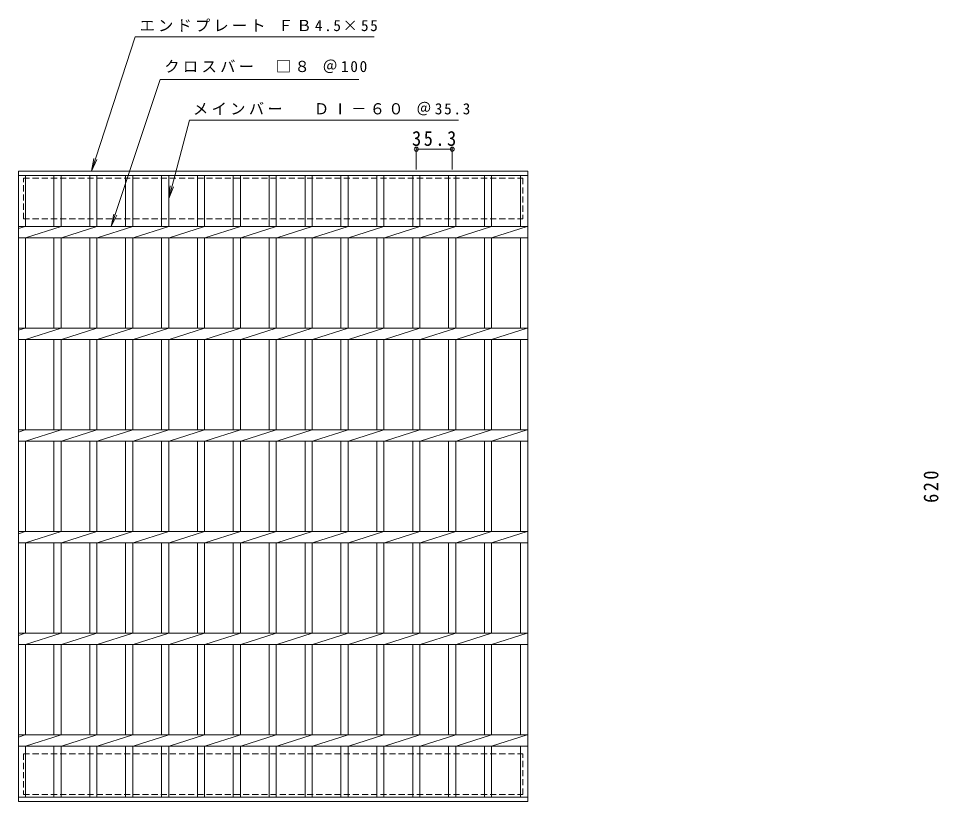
# Model space of a CAD drawing. Units: millimetres, scale not verified. Extents: x -707 to 809, y -686 to 677.
# Drawn here: x -705 to 200, y -94 to 677 of the extents above; entities that cross this region are included whole.
import ezdxf

# ---------------------------------------------------------------- set-up
doc = ezdxf.new("R2010")
doc.units = ezdxf.units.MM
doc.header["$LTSCALE"] = 5
doc.header["$PDMODE"] = 32
doc.header["$PDSIZE"] = 4
doc.linetypes.add('DASHED1', pattern=[1.8, 1.2, -0.6])
for name, color, linetype, lineweight in [('B-1', 2, 'Continuous', 9), ('B-2', 3, 'Continuous', 9), ('B-4', 7, 'Continuous', 9)]:
    doc.layers.add(name, color=color, linetype=linetype, lineweight=lineweight)
doc.styles.add('ＭＳ ゴシック', font='')
doc.styles.get('ＭＳ ゴシック').set_extended_font_data('MS Gothic')

msp = doc.modelspace()

# ---------------------------------------------------------------- linework, layer by layer
at = {"layer": 'B-1', "linetype": 'DASHED1'}
for p, q in [((-700.405, 479.419), (-700.405, 519.419)), ((-700.405, 479.419), (-209.405, 479.419)), ((-700.405, -46.581), (-700.405, -86.581)), ((-700.405, -46.581), (-209.405, -46.581))]:
    msp.add_line(p, q, dxfattribs=at)
for points in [[(-700.405, 519.419), (-209.405, 519.419), (-209.405, 479.419)], [(-700.405, -86.581), (-209.405, -86.581), (-209.405, -46.581)]]:
    msp.add_lwpolyline(points, dxfattribs=at)
at = {"layer": 'B-2'}
for p, q in [((-705.405, -93.581), (-705.405, 526.419)), ((-705.405, 526.419), (-204.405, 526.419)), ((-204.405, 526.419), (-204.405, -93.581)), ((-705.405, 521.919), (-204.405, 521.919)), ((-698.405, 471.92), (-698.405, 521.919)), ((-670.505, 521.919), (-670.505, 471.92)), ((-663.505, 521.919), (-663.505, 471.92)), ((-635.205, 521.919), (-635.205, 471.92)), ((-628.205, 521.919), (-628.205, 471.92)), ((-599.905, 521.919), (-599.905, 471.92)), ((-592.905, 521.919), (-592.905, 471.92)), ((-564.605, 521.919), (-564.605, 471.92)), ((-557.605, 521.919), (-557.605, 471.92)), ((-529.305, 521.919), (-529.305, 471.92)), ((-522.305, 521.919), (-522.305, 471.92)), ((-494.005, 521.919), (-494.005, 471.92)), ((-487.005, 521.919), (-487.005, 471.92)), ((-458.705, 521.919), (-458.705, 471.92)), ((-451.705, 521.919), (-451.705, 471.92)), ((-423.405, 521.919), (-423.405, 471.92)), ((-416.405, 521.919), (-416.405, 471.92)), ((-388.105, 521.919), (-388.105, 471.92)), ((-381.105, 521.919), (-381.105, 471.92)), ((-352.805, 521.919), (-352.805, 471.92)), ((-345.805, 521.919), (-345.805, 471.92)), ((-317.505, 521.919), (-317.505, 471.92)), ((-310.505, 521.919), (-310.505, 471.92)), ((-282.205, 521.919), (-282.205, 471.92)), ((-275.205, 521.919), (-275.205, 471.92)), ((-246.905, 521.919), (-246.905, 471.92)), ((-239.905, 521.919), (-239.905, 471.92)), ((-211.406, 521.919), (-211.406, 471.92)), ((-705.405, 469.839), (-698.805, 471.92)), ((-705.405, 471.92), (-204.405, 471.92)), ((-698.405, 460.92), (-663.505, 471.92)), ((-663.105, 460.92), (-628.205, 471.92)), ((-627.805, 460.92), (-592.905, 471.92)), ((-592.505, 460.92), (-557.605, 471.92)), ((-557.205, 460.92), (-522.305, 471.92)), ((-521.905, 460.92), (-487.005, 471.92)), ((-486.605, 460.92), (-451.705, 471.92)), ((-451.305, 460.92), (-416.405, 471.92)), ((-416.005, 460.92), (-381.105, 471.92)), ((-380.705, 460.92), (-345.805, 471.92)), ((-345.405, 460.92), (-310.505, 471.92)), ((-310.105, 460.92), (-275.205, 471.92)), ((-274.805, 460.92), (-239.905, 471.92)), ((-239.905, 460.92), (-205.005, 471.92)), ((-705.405, 460.92), (-204.405, 460.92)), ((-698.405, 371.919), (-698.405, 460.92)), ((-670.505, 460.92), (-670.505, 371.919)), ((-663.505, 460.92), (-663.505, 371.919)), ((-635.205, 460.92), (-635.205, 371.919)), ((-628.205, 460.92), (-628.205, 371.919)), ((-599.905, 460.92), (-599.905, 371.919)), ((-592.905, 460.92), (-592.905, 371.919)), ((-564.605, 460.92), (-564.605, 371.919)), ((-557.605, 460.92), (-557.605, 371.919)), ((-529.305, 460.92), (-529.305, 371.919)), ((-522.305, 460.92), (-522.305, 371.919)), ((-494.005, 460.92), (-494.005, 371.919)), ((-487.005, 460.92), (-487.005, 371.919)), ((-458.705, 460.92), (-458.705, 371.919)), ((-451.705, 460.92), (-451.705, 371.919)), ((-423.405, 460.92), (-423.405, 371.919)), ((-416.405, 460.92), (-416.405, 371.919)), ((-388.105, 460.92), (-388.105, 371.919)), ((-381.105, 460.92), (-381.105, 371.919)), ((-352.805, 460.92), (-352.805, 371.919)), ((-345.805, 460.92), (-345.805, 371.919)), ((-317.505, 460.92), (-317.505, 371.919)), ((-310.505, 460.92), (-310.505, 371.919)), ((-282.205, 460.92), (-282.205, 371.919)), ((-275.205, 460.92), (-275.205, 371.919)), ((-246.905, 460.92), (-246.905, 371.919)), ((-239.905, 460.92), (-239.905, 371.919)), ((-211.406, 460.92), (-211.406, 371.919)), ((-705.405, 369.839), (-698.805, 371.919)), ((-705.405, 371.919), (-204.405, 371.919)), ((-698.405, 360.92), (-663.505, 371.919)), ((-663.105, 360.92), (-628.205, 371.919)), ((-627.805, 360.92), (-592.905, 371.919)), ((-592.505, 360.92), (-557.605, 371.919)), ((-557.205, 360.92), (-522.305, 371.919)), ((-521.905, 360.92), (-487.005, 371.919)), ((-486.605, 360.92), (-451.705, 371.919)), ((-451.305, 360.92), (-416.405, 371.919)), ((-416.005, 360.92), (-381.105, 371.919)), ((-380.705, 360.92), (-345.805, 371.919)), ((-345.405, 360.92), (-310.505, 371.919)), ((-310.105, 360.92), (-275.205, 371.919)), ((-274.805, 360.92), (-239.905, 371.919)), ((-239.905, 360.92), (-205.005, 371.92)), ((-705.405, 360.919), (-204.405, 360.919)), ((-698.405, 271.919), (-698.405, 360.919)), ((-670.505, 360.919), (-670.505, 271.919)), ((-663.505, 360.919), (-663.505, 271.919)), ((-635.205, 360.919), (-635.205, 271.919)), ((-628.205, 360.919), (-628.205, 271.919)), ((-599.905, 360.919), (-599.905, 271.919)), ((-592.905, 360.919), (-592.905, 271.919)), ((-564.605, 360.919), (-564.605, 271.919)), ((-557.605, 360.919), (-557.605, 271.919)), ((-529.305, 360.919), (-529.305, 271.919)), ((-522.305, 360.919), (-522.305, 271.919)), ((-494.005, 360.919), (-494.005, 271.919)), ((-487.005, 360.919), (-487.005, 271.919)), ((-458.705, 360.919), (-458.705, 271.919)), ((-451.705, 360.919), (-451.705, 271.919)), ((-423.405, 360.919), (-423.405, 271.919)), ((-416.405, 360.919), (-416.405, 271.919)), ((-388.105, 360.919), (-388.105, 271.919)), ((-381.105, 360.919), (-381.105, 271.919)), ((-352.805, 360.919), (-352.805, 271.919)), ((-345.805, 360.919), (-345.805, 271.919)), ((-317.505, 360.919), (-317.505, 271.919)), ((-310.505, 360.919), (-310.505, 271.919)), ((-282.205, 360.919), (-282.205, 271.919)), ((-275.205, 360.919), (-275.205, 271.919)), ((-246.905, 360.919), (-246.905, 271.919)), ((-239.905, 360.919), (-239.905, 271.919)), ((-211.406, 360.919), (-211.406, 271.919)), ((-705.405, 269.839), (-698.805, 271.919)), ((-705.405, 271.919), (-204.405, 271.919)), ((-698.405, 260.92), (-663.505, 271.919)), ((-663.105, 260.92), (-628.205, 271.919)), ((-627.805, 260.92), (-592.905, 271.919)), ((-592.505, 260.92), (-557.605, 271.919)), ((-557.205, 260.92), (-522.305, 271.919)), ((-521.905, 260.92), (-487.005, 271.919)), ((-486.605, 260.92), (-451.705, 271.919)), ((-451.305, 260.92), (-416.405, 271.919)), ((-416.005, 260.92), (-381.105, 271.919)), ((-380.705, 260.92), (-345.805, 271.919)), ((-345.405, 260.92), (-310.505, 271.919)), ((-310.105, 260.92), (-275.205, 271.919)), ((-274.805, 260.92), (-239.905, 271.919)), ((-239.905, 260.92), (-205.005, 271.92)), ((-705.405, 260.919), (-204.405, 260.919)), ((-698.405, 171.919), (-698.405, 260.919)), ((-670.505, 260.919), (-670.505, 171.919)), ((-663.505, 260.919), (-663.505, 171.919)), ((-635.205, 260.919), (-635.205, 171.919)), ((-628.205, 260.919), (-628.205, 171.919)), ((-599.905, 260.919), (-599.905, 171.919)), ((-592.905, 260.919), (-592.905, 171.919)), ((-564.605, 260.919), (-564.605, 171.919)), ((-557.605, 260.919), (-557.605, 171.919)), ((-529.305, 260.919), (-529.305, 171.919)), ((-522.305, 260.919), (-522.305, 171.919)), ((-494.005, 260.919), (-494.005, 171.919)), ((-487.005, 260.919), (-487.005, 171.919)), ((-458.705, 260.919), (-458.705, 171.919)), ((-451.705, 260.919), (-451.705, 171.919)), ((-423.405, 260.919), (-423.405, 171.919)), ((-416.405, 260.919), (-416.405, 171.919)), ((-388.105, 260.919), (-388.105, 171.919)), ((-381.105, 260.919), (-381.105, 171.919)), ((-352.805, 260.919), (-352.805, 171.919)), ((-345.805, 260.919), (-345.805, 171.919)), ((-317.505, 260.919), (-317.505, 171.919)), ((-310.505, 260.919), (-310.505, 171.919)), ((-282.205, 260.919), (-282.205, 171.919)), ((-275.205, 260.919), (-275.205, 171.919)), ((-246.905, 260.919), (-246.905, 171.919)), ((-239.905, 260.919), (-239.905, 171.919)), ((-211.406, 260.919), (-211.406, 171.919)), ((-705.405, 169.839), (-698.805, 171.919)), ((-705.405, 171.919), (-204.405, 171.919)), ((-698.405, 160.919), (-663.505, 171.919)), ((-663.105, 160.919), (-628.205, 171.919)), ((-627.805, 160.919), (-592.905, 171.919)), ((-592.505, 160.919), (-557.605, 171.919)), ((-557.205, 160.919), (-522.305, 171.919)), ((-521.905, 160.919), (-487.005, 171.919)), ((-486.605, 160.919), (-451.705, 171.919)), ((-451.305, 160.919), (-416.405, 171.919)), ((-416.005, 160.919), (-381.105, 171.919)), ((-380.705, 160.919), (-345.805, 171.919)), ((-345.405, 160.919), (-310.505, 171.919)), ((-310.105, 160.919), (-275.205, 171.919)), ((-274.805, 160.919), (-239.905, 171.919)), ((-239.905, 160.92), (-205.005, 171.92)), ((-705.405, 160.919), (-204.405, 160.919)), ((-698.405, 71.918), (-698.405, 160.919)), ((-670.505, 160.919), (-670.505, 71.918)), ((-663.505, 160.919), (-663.505, 71.918)), ((-635.205, 160.919), (-635.205, 71.918)), ((-628.205, 160.919), (-628.205, 71.918)), ((-599.905, 160.919), (-599.905, 71.918)), ((-592.905, 160.919), (-592.905, 71.918)), ((-564.605, 160.919), (-564.605, 71.918)), ((-557.605, 160.919), (-557.605, 71.918)), ((-529.305, 160.919), (-529.305, 71.918)), ((-522.305, 160.919), (-522.305, 71.918)), ((-494.005, 160.919), (-494.005, 71.918)), ((-487.005, 160.919), (-487.005, 71.918)), ((-458.705, 160.919), (-458.705, 71.918)), ((-451.705, 160.919), (-451.705, 71.918)), ((-423.405, 160.919), (-423.405, 71.918)), ((-416.405, 160.919), (-416.405, 71.918)), ((-388.105, 160.919), (-388.105, 71.918)), ((-381.105, 160.919), (-381.105, 71.918)), ((-352.805, 160.919), (-352.805, 71.918)), ((-345.805, 160.919), (-345.805, 71.918)), ((-317.505, 160.919), (-317.505, 71.918)), ((-310.505, 160.919), (-310.505, 71.918)), ((-282.205, 160.919), (-282.205, 71.918)), ((-275.205, 160.919), (-275.205, 71.918)), ((-246.905, 160.919), (-246.905, 71.918)), ((-239.905, 160.919), (-239.905, 71.918)), ((-211.406, 160.919), (-211.406, 71.918)), ((-705.405, 69.839), (-698.805, 71.919)), ((-705.405, 71.918), (-204.405, 71.918)), ((-698.405, 60.919), (-663.505, 71.919)), ((-663.105, 60.919), (-628.205, 71.919)), ((-627.805, 60.919), (-592.905, 71.919)), ((-592.505, 60.919), (-557.605, 71.919)), ((-557.205, 60.919), (-522.305, 71.919)), ((-521.905, 60.919), (-487.005, 71.919)), ((-486.605, 60.919), (-451.705, 71.919)), ((-451.305, 60.919), (-416.405, 71.919)), ((-416.005, 60.919), (-381.105, 71.919)), ((-380.705, 60.919), (-345.805, 71.919)), ((-345.405, 60.919), (-310.505, 71.919)), ((-310.105, 60.919), (-275.205, 71.919)), ((-274.805, 60.919), (-239.905, 71.919)), ((-239.905, 60.92), (-205.005, 71.92)), ((-705.405, 60.919), (-204.405, 60.919)), ((-698.405, -28.082), (-698.405, 60.919)), ((-670.505, 60.919), (-670.505, -28.082)), ((-663.505, 60.919), (-663.505, -28.082)), ((-635.205, 60.919), (-635.205, -28.082)), ((-628.205, 60.919), (-628.205, -28.082)), ((-599.905, 60.919), (-599.905, -28.082)), ((-592.905, 60.919), (-592.905, -28.082)), ((-564.605, 60.919), (-564.605, -28.082)), ((-557.605, 60.919), (-557.605, -28.082)), ((-529.305, 60.919), (-529.305, -28.082)), ((-522.305, 60.919), (-522.305, -28.082)), ((-494.005, 60.919), (-494.005, -28.082)), ((-487.005, 60.919), (-487.005, -28.082)), ((-458.705, 60.919), (-458.705, -28.082)), ((-451.705, 60.919), (-451.705, -28.082)), ((-423.405, 60.919), (-423.405, -28.082)), ((-416.405, 60.919), (-416.405, -28.082)), ((-388.105, 60.919), (-388.105, -28.082)), ((-381.105, 60.919), (-381.105, -28.082)), ((-352.805, 60.919), (-352.805, -28.082)), ((-345.805, 60.919), (-345.805, -28.082)), ((-317.505, 60.919), (-317.505, -28.082)), ((-310.505, 60.919), (-310.505, -28.082)), ((-282.205, 60.919), (-282.205, -28.082)), ((-275.205, 60.919), (-275.205, -28.082)), ((-246.905, 60.919), (-246.905, -28.082)), ((-239.905, 60.919), (-239.905, -28.082)), ((-211.406, 60.919), (-211.406, -28.082)), ((-705.405, -30.162), (-698.805, -28.081)), ((-705.405, -28.082), (-204.405, -28.082)), ((-698.405, -39.081), (-663.505, -28.081)), ((-663.507, -28.082), (-663.505, -28.081)), ((-663.105, -39.081), (-628.205, -28.081)), ((-628.207, -28.082), (-628.205, -28.081)), ((-627.805, -39.081), (-592.905, -28.081)), ((-592.907, -28.082), (-592.905, -28.081)), ((-592.505, -39.081), (-557.605, -28.081)), ((-557.607, -28.082), (-557.605, -28.081)), ((-557.205, -39.081), (-522.305, -28.081)), ((-522.307, -28.082), (-522.305, -28.081)), ((-521.905, -39.081), (-487.005, -28.081)), ((-487.007, -28.082), (-487.005, -28.081)), ((-486.605, -39.081), (-451.705, -28.081)), ((-451.707, -28.082), (-451.705, -28.081)), ((-451.305, -39.081), (-416.405, -28.081)), ((-416.407, -28.082), (-416.405, -28.081)), ((-416.005, -39.081), (-381.105, -28.081)), ((-381.107, -28.082), (-381.105, -28.081)), ((-380.705, -39.081), (-345.805, -28.081)), ((-345.807, -28.082), (-345.805, -28.081)), ((-345.405, -39.081), (-310.505, -28.081)), ((-310.507, -28.082), (-310.505, -28.081)), ((-310.105, -39.081), (-275.205, -28.081)), ((-275.207, -28.082), (-275.205, -28.081)), ((-274.805, -39.081), (-239.905, -28.081)), ((-239.905, -39.08), (-205.005, -28.08)), ((-705.405, -39.081), (-204.405, -39.081)), ((-698.405, -89.081), (-698.405, -39.081)), ((-670.505, -39.081), (-670.505, -89.081)), ((-663.505, -39.081), (-663.505, -89.081)), ((-635.205, -39.081), (-635.205, -89.081)), ((-628.205, -39.081), (-628.205, -89.081)), ((-599.905, -39.081), (-599.905, -89.081)), ((-592.905, -39.081), (-592.905, -89.081)), ((-564.605, -39.081), (-564.605, -89.081)), ((-557.605, -39.081), (-557.605, -89.081)), ((-529.305, -39.081), (-529.305, -89.081)), ((-522.305, -39.081), (-522.305, -89.081)), ((-494.005, -39.081), (-494.005, -89.081)), ((-487.005, -39.081), (-487.005, -89.081)), ((-458.705, -39.081), (-458.705, -89.081)), ((-451.705, -39.081), (-451.705, -89.081)), ((-423.405, -39.081), (-423.405, -89.081)), ((-416.405, -39.081), (-416.405, -89.081)), ((-388.105, -39.081), (-388.105, -89.081)), ((-381.105, -39.081), (-381.105, -89.081)), ((-352.805, -39.081), (-352.805, -89.081)), ((-345.805, -39.081), (-345.805, -89.081)), ((-317.505, -39.081), (-317.505, -89.081)), ((-310.505, -39.081), (-310.505, -89.081)), ((-282.205, -39.081), (-282.205, -89.081)), ((-275.205, -39.081), (-275.205, -89.081)), ((-246.905, -39.081), (-246.905, -89.081)), ((-239.905, -39.081), (-239.905, -89.081)), ((-211.406, -39.081), (-211.406, -89.081)), ((-204.405, -89.081), (-705.405, -89.081)), ((-204.405, -93.581), (-705.405, -93.581))]:
    msp.add_line(p, q, dxfattribs=at)
at = {"layer": 'B-4'}
for p, q in [((-633.534, 526.419), (-590.705, 658.287)), ((-590.705, 658.287), (-355.4, 658.287)), ((-614.055, 471.92), (-565.958, 616.419)), ((-565.958, 616.419), (-370.642, 616.419)), ((-557.605, 499.419), (-536.973, 576.419)), ((-536.973, 576.419), (-272.428, 576.419)), ((-314.005, 528.035), (-314.005, 549.477)), ((-314.005, 547.977), (-278.705, 547.977)), ((-278.705, 528.035), (-278.705, 549.477)), ((-633.534, 526.419), (-631.258, 538.71)), ((-633.534, 526.419), (-628.154, 537.702)), ((-557.605, 499.419), (-555.974, 511.812)), ((-557.605, 499.419), (-552.821, 510.968)), ((-614.055, 471.92), (-611.689, 484.194)), ((-614.055, 471.92), (-608.593, 483.163))]:
    msp.add_line(p, q, dxfattribs=at)
for p in [(-314.005, 547.977), (-278.705, 547.977)]:
    msp.add_point(p, dxfattribs=at)

# ---------------------------------------------------------------- texts
at = {"layer": 'B-4', "char_height": 11, "attachment_point": 7, "style": 'ＭＳ ゴシック'}
for s, insert in [('\\T1.21;エンドプレート\\~ＦＢ4.5×55', (-586.195, 663.429)), ('\\T1.22;クロスバー\\~\\~□８\\~＠100', (-561.892, 622.765)), ('\\T1.22;メインバー\\~\\~\\~ＤⅠ－６０\\~＠35.3', (-533.678, 581.149))]:
    msp.add_mtext(s, dxfattribs=dict(at, insert=insert))
at = {"layer": 'B-4', "color": 2, "insert": (-318.23, 550.977), "char_height": 14.66, "attachment_point": 7, "style": 'ＭＳ ゴシック'}
msp.add_mtext('\\T1.28;\\W0.9;35.3', dxfattribs=at)
at = {"layer": 'B-4', "color": 2, "insert": (199.703, 200.169), "char_height": 14.66, "attachment_point": 7, "rotation": 90, "style": 'ＭＳ ゴシック'}
msp.add_mtext('\\T1.27;\\W0.9;620', dxfattribs=at)

doc.saveas('drawing.dxf')
